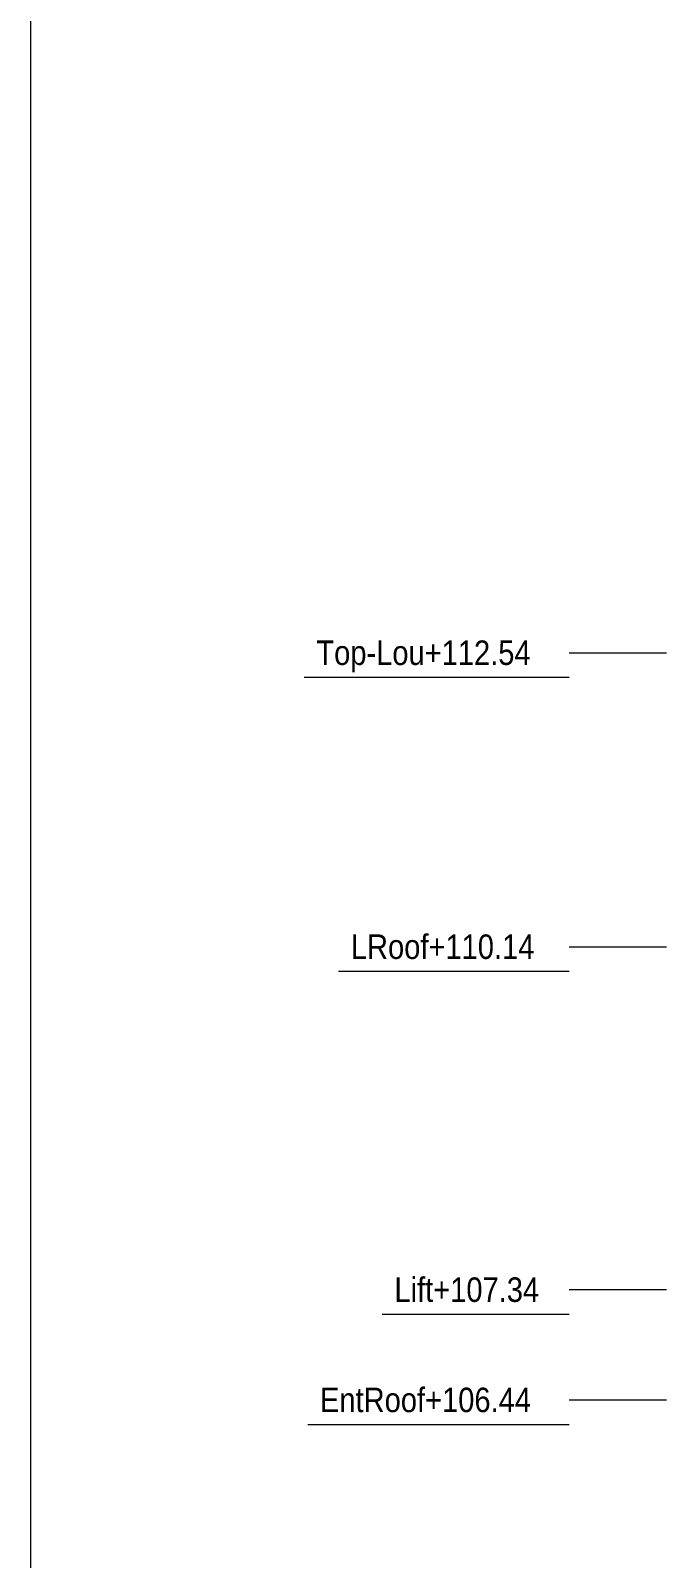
# Model space of a CAD drawing. Header units: millimetres. Extents: x -220592 to 404889, y -217665 to 38245.
# Drawn here: x -1022.7 to -970.8, y -1504.8 to -1380.1 of the extents above; entities that cross this region are included whole.
import ezdxf

# ---------------------------------------------------------------- set-up
doc = ezdxf.new("R2010")
doc.units = ezdxf.units.MM
doc.linetypes.add('XKITLINE00', pattern=[0])
doc.layers.add('DrawingSheet', color=7, linetype='Continuous', lineweight=0)
doc.layers.add('S-GRID', color=7, linetype='Continuous', lineweight=0)
doc.styles.add('ARIAL', font='arial.ttf')

# ---------------------------------------------------------------- blocks, each defined once
blk = doc.blocks.new('*A3767')
at = {"layer": 'DrawingSheet', "color": 7, "linetype": 'XKITLINE00', "lineweight": 0}
blk.add_line((-211.572505, 388.625369), (-211.572505, -185.374631), dxfattribs=at)
blk = doc.blocks.new('*A5169')
at = {"layer": 'S-GRID', "color": 7, "linetype": 'XKITLINE00', "lineweight": 0}
blk.add_line((-167.582288, -21.823645), (-159.644788, -21.823645), dxfattribs=at)
at = {"layer": 'S-GRID', "color": 7, "style": 'ARIAL', "width": 0.85}
blk.add_text('Top-Lou+112.54', height=2, dxfattribs=at).set_placement((-188.231702, -22.823645))
blk = doc.blocks.new('*A5170')
at = {"layer": 'S-GRID', "color": 7, "linetype": 'XKITLINE00', "lineweight": 0}
blk.add_line((-167.582288, -45.823645), (-159.644788, -45.823645), dxfattribs=at)
at = {"layer": 'S-GRID', "color": 7, "style": 'ARIAL', "width": 0.85}
blk.add_text('LRoof+110.14', height=2, dxfattribs=at).set_placement((-185.415296, -46.823645))
blk = doc.blocks.new('*A5171')
at = {"layer": 'S-GRID', "color": 7, "linetype": 'XKITLINE00', "lineweight": 0}
blk.add_line((-167.582288, -73.823645), (-159.644788, -73.823645), dxfattribs=at)
at = {"layer": 'S-GRID', "color": 7, "style": 'ARIAL', "width": 0.85}
blk.add_text('Lift+107.34', height=2, dxfattribs=at).set_placement((-181.856702, -74.823645))
blk = doc.blocks.new('*A5172')
at = {"layer": 'S-GRID', "color": 7, "linetype": 'XKITLINE00', "lineweight": 0}
blk.add_line((-167.582288, -82.823645), (-159.644788, -82.823645), dxfattribs=at)
at = {"layer": 'S-GRID', "color": 7, "style": 'ARIAL', "width": 0.85}
blk.add_text('EntRoof+106.44', height=2, dxfattribs=at).set_placement((-187.935804, -83.823645))
blk = doc.blocks.new('*A5416')
at = {"layer": 'S-GRID', "color": 7, "linetype": 'XKITLINE00', "lineweight": 0}
blk.add_line((-189.231702, -23.823645), (-167.582288, -23.823645), dxfattribs=at)
blk = doc.blocks.new('*A5417')
at = {"layer": 'S-GRID', "color": 7, "linetype": 'XKITLINE00', "lineweight": 0}
blk.add_line((-186.415296, -47.823645), (-167.582288, -47.823645), dxfattribs=at)
blk = doc.blocks.new('*A5418')
at = {"layer": 'S-GRID', "color": 7, "linetype": 'XKITLINE00', "lineweight": 0}
blk.add_line((-182.856702, -75.823645), (-167.582288, -75.823645), dxfattribs=at)
blk = doc.blocks.new('*A5419')
at = {"layer": 'S-GRID', "color": 7, "linetype": 'XKITLINE00', "lineweight": 0}
blk.add_line((-188.935804, -84.823645), (-167.582288, -84.823645), dxfattribs=at)

msp = doc.modelspace()

# ---------------------------------------------------------------- block references
at = {"color": 7, "lineweight": 0}
for name in ['*A3767', '*A5169', '*A5416', '*A5170', '*A5417', '*A5171', '*A5418', '*A5172', '*A5419']:
    msp.add_blockref(name, (-811.109, -1409.08), dxfattribs=at)

doc.saveas('drawing.dxf')
